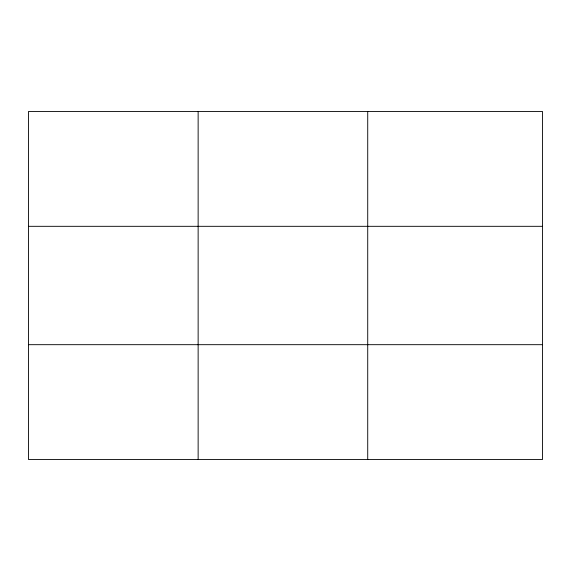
<?xml version="1.0" encoding="UTF-8"?>
<svg xmlns="http://www.w3.org/2000/svg" width="571" height="571" viewBox="0 0 571 571"><rect width="100%" height="100%" fill="white"/><g stroke="black" fill="none" stroke-linecap="round" stroke-linejoin="round"><path stroke-width="0.86" d="M198.137 459.569L198.137 111.431M367.724 459.569L367.724 111.431M542.45 344.684L542.45 459.569L28.55 459.569L28.55 111.431L542.45 111.431L542.45 344.684L28.55 344.684M28.55 226.316L542.45 226.316"/></g></svg>
